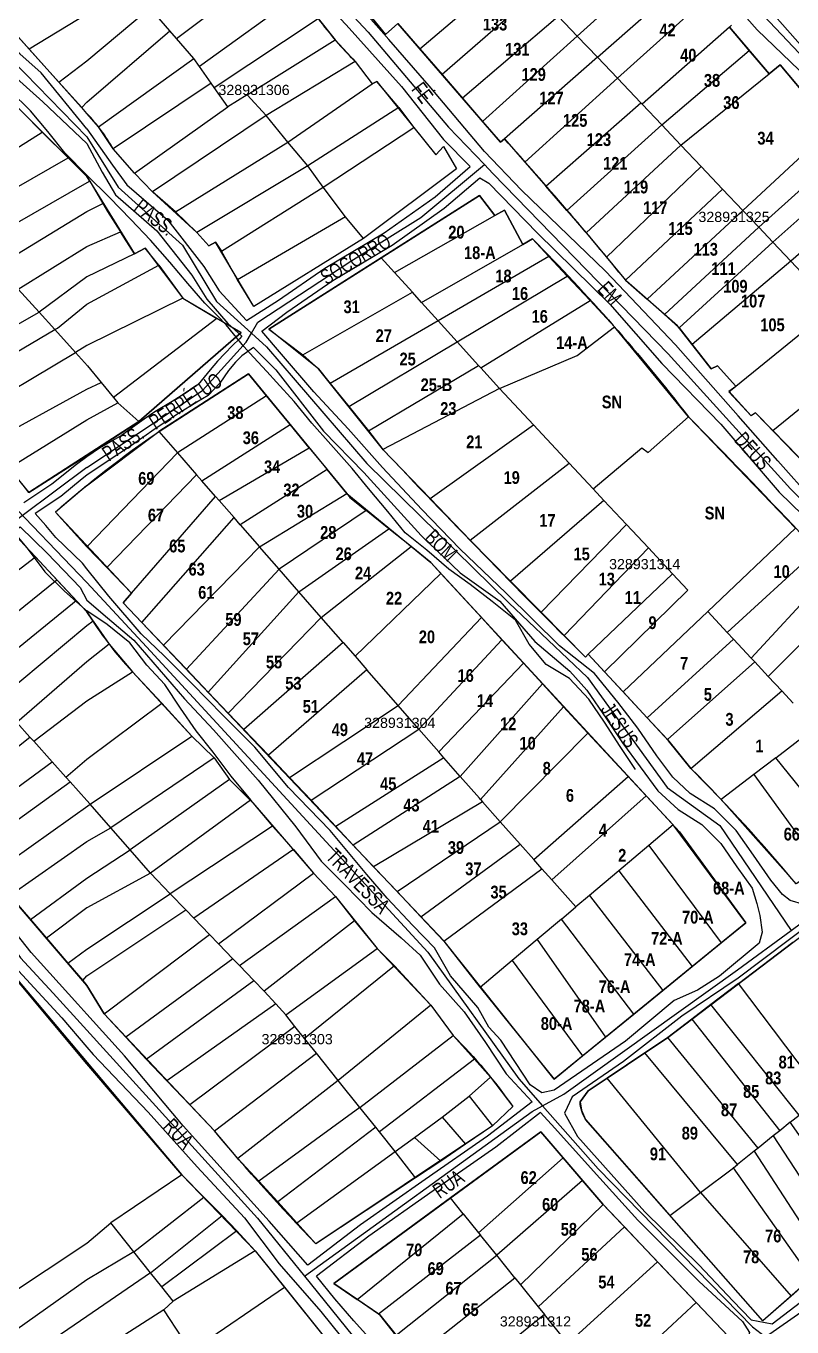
# Model space of a CAD drawing. Extents: x 206155 to 208014, y 4847439 to 4850017.
# Drawn here: x 206943.5 to 207093.9, y 4849237.2 to 4849492.7 of the extents above; entities that cross this region are included whole.
import ezdxf
from ezdxf.enums import TextEntityAlignment as Align

# ---------------------------------------------------------------- set-up
doc = ezdxf.new("R2010")
doc.units = 0
doc.header["$LTSCALE"] = 1.5
doc.header["$MEASUREMENT"] = 0
for name, color, linetype in [('CD-MALHA-LOTES', 40, 'CONTINUOUS'), ('CD_TXT_QUADRA', 7, 'CONTINUOUS'), ('HD-VALAS-DRENOS', 170, 'CONTINUOUS'), ('RU-QUADRAS', 6, 'CONTINUOUS'), ('SV-EIXO-RUA-N-PAV', 6, 'CONTINUOUS'), ('SV-RUA-NAO-PAV-S-GUIA-C-GUIA', 7, 'CONTINUOUS'), ('SV-TXT-RUA-N-PAV-S-GUIA-C-GUIA', 7, 'CONTINUOUS'), ('Th_NmrPort', 7, 'CONTINUOUS')]:
    doc.layers.add(name, color=color, linetype=linetype)
doc.styles.add('ARIAL', font='ARIAL.TTF')
doc.styles.get("Standard").update_dxf_attribs({"font": 'swisscbo.ttf'})

msp = doc.modelspace()

# ---------------------------------------------------------------- linework, layer by layer
at = {"layer": 'CD-MALHA-LOTES', "linetype": 'Continuous'}
for p, q in [((207068.93, 4849506.29), (207051.77, 4849490.78)), ((207020.89, 4849488.25), (207039.27, 4849503.89)), ((207055.73, 4849486.62), (207073.19, 4849501.95)), ((207043.68, 4849499.26), (207025.24, 4849483.21)), ((207059.68, 4849482.48), (207076.96, 4849498.11)), ((207047.99, 4849494.54), (207029.23, 4849478.58)), ((207051.77, 4849490.78), (207048.09, 4849494.64)), ((207014.14, 4849491.05), (207016.57, 4849493.26)), ((207016.57, 4849493.26), (207020.89, 4849488.25)), ((207081.64, 4849492.52), (207064.53, 4849477.39)), ((207081.64, 4849492.52), (207082.07, 4849492.9)), ((207085.56, 4849487.94), (207081.64, 4849492.52)), ((207033.2, 4849473.98), (207051.77, 4849490.78)), ((207051.77, 4849490.78), (207055.73, 4849486.62)), ((207020.89, 4849488.25), (207025.24, 4849483.21)), ((207055.73, 4849486.62), (207037.47, 4849470.59)), ((207055.73, 4849486.62), (207059.68, 4849482.48)), ((207068.36, 4849473.34), (207085.56, 4849487.94)), ((207089.46, 4849483.38), (207085.56, 4849487.94)), ((207025.24, 4849483.21), (207029.23, 4849478.58)), ((207059.68, 4849482.48), (207041.48, 4849466.02)), ((207064.28, 4849477.66), (207059.68, 4849482.48)), ((207072.14, 4849469.35), (207089.46, 4849483.38)), ((207029.23, 4849478.58), (207033.2, 4849473.98)), ((207045.59, 4849461.29), (207064.28, 4849477.66)), ((207064.28, 4849477.66), (207064.53, 4849477.39)), ((207064.53, 4849477.39), (207068.36, 4849473.34)), ((207033.2, 4849473.98), (207036.7, 4849469.92)), ((207068.36, 4849473.34), (207049.72, 4849456.53)), ((207068.36, 4849473.34), (207072.14, 4849469.35)), ((207084.27, 4849456.52), (207101.86, 4849472.86)), ((207036.7, 4849469.92), (207037.47, 4849470.59)), ((207037.47, 4849470.59), (207041.48, 4849466.02)), ((207072.14, 4849469.35), (207053.53, 4849452.15)), ((207072.14, 4849469.35), (207076.12, 4849465.14)), ((207105.04, 4849469.08), (207087.41, 4849453.21)), ((207041.48, 4849466.02), (207045.59, 4849461.29)), ((207076.12, 4849465.14), (207057.52, 4849447.34)), ((207080.3, 4849460.72), (207076.12, 4849465.14)), ((207107.66, 4849465.95), (207090.19, 4849450.27)), ((207049.72, 4849456.53), (207045.59, 4849461.29)), ((207111.21, 4849461.72), (207093.68, 4849446.58)), ((207061.25, 4849442.85), (207080.3, 4849460.72)), ((207084.27, 4849456.52), (207080.3, 4849460.72)), ((207049.72, 4849456.53), (207053.53, 4849452.15)), ((207065.49, 4849439.08), (207084.27, 4849456.52)), ((207084.27, 4849456.52), (207087.41, 4849453.21)), ((207015.88, 4849444.35), (207035.61, 4849455.51)), ((207053.53, 4849452.15), (207057.52, 4849447.34)), ((207087.41, 4849453.21), (207068.88, 4849436.11)), ((207087.41, 4849453.21), (207090.19, 4849450.27)), ((207021.2, 4849438.47), (207041.08, 4849449.83)), ((207071.77, 4849433.46), (207090.19, 4849450.27)), ((207090.19, 4849450.27), (207093.68, 4849446.58)), ((207013.29, 4849447.22), (207015.88, 4849444.35)), ((207046.19, 4849447.49), (207024.47, 4849434.86)), ((207049.8, 4849443.63), (207046.19, 4849447.49)), ((207057.52, 4849447.34), (207061.25, 4849442.85)), ((207093.68, 4849446.58), (207074.31, 4849430.21)), ((207093.68, 4849446.58), (207096.81, 4849443.27)), ((207019.4, 4849440.46), (207015.88, 4849444.35)), ((207028.2, 4849430.74), (207049.8, 4849443.63)), ((207054.29, 4849438.83), (207049.8, 4849443.63)), ((207061.25, 4849442.85), (207065.49, 4849439.08)), ((206997.92, 4849428.17), (207019.4, 4849440.46)), ((207021.2, 4849438.47), (207019.4, 4849440.46)), ((207024.47, 4849434.86), (207021.2, 4849438.47)), ((207032.86, 4849425.58), (207054.29, 4849438.83)), ((207059.11, 4849433.63), (207054.29, 4849438.83)), ((207065.49, 4849439.08), (207068.88, 4849436.11)), ((207068.88, 4849436.11), (207071.77, 4849433.46)), ((207082.92, 4849422.03), (207102.12, 4849437.65)), ((207024.47, 4849434.86), (207003.29, 4849422.54)), ((207024.47, 4849434.86), (207028.2, 4849430.74)), ((207051.78, 4849428.02), (207059.11, 4849433.63)), ((207073.59, 4849416), (207059.11, 4849433.63)), ((207071.77, 4849433.46), (207074.31, 4849430.21)), ((207006.91, 4849418.03), (207028.2, 4849430.74)), ((207032.41, 4849426.08), (207028.2, 4849430.74)), ((207036.49, 4849421.57), (207051.78, 4849428.02)), ((207074.31, 4849430.21), (207078.04, 4849425.42)), ((207090.19, 4849413.27), (207109.82, 4849429.36)), ((207010.76, 4849413.22), (207032.41, 4849426.08)), ((207032.86, 4849425.58), (207032.41, 4849426.08)), ((207036.49, 4849421.57), (207032.86, 4849425.58)), ((206990.77, 4849420.13), (206973.28, 4849408.9)), ((206995.41, 4849414.47), (206990.77, 4849420.13)), ((207003.29, 4849422.54), (207006.91, 4849418.03)), ((207036.49, 4849421.57), (207013.63, 4849409.59)), ((207043.19, 4849414.4), (207036.49, 4849421.57)), ((207081.52, 4849421.05), (207082.92, 4849422.03)), ((207085.94, 4849416.19), (207081.52, 4849421.05)), ((207006.91, 4849418.03), (207010.76, 4849413.22)), ((207073.59, 4849416), (207065.68, 4849408.96)), ((207094.61, 4849394.1), (207073.59, 4849416)), ((207086.76, 4849416.8), (207085.94, 4849416.19)), ((207090.19, 4849413.27), (207086.76, 4849416.8)), ((206955.39, 4849402.46), (206969.62, 4849413.09)), ((206969.62, 4849413.09), (206973.28, 4849408.9)), ((206978.09, 4849403.39), (206995.41, 4849414.47)), ((206999.16, 4849409.89), (206995.41, 4849414.47)), ((207010.76, 4849413.22), (207013.63, 4849409.59)), ((207022.9, 4849399.92), (207043.19, 4849414.4)), ((207043.19, 4849414.4), (207050.21, 4849406.88)), ((207095.12, 4849408.19), (207090.19, 4849413.27)), ((206981.44, 4849399.55), (206999.16, 4849409.89)), ((206999.16, 4849409.89), (207002.65, 4849405.62)), ((207054.93, 4849401.82), (207064.45, 4849409.88)), ((207064.45, 4849409.88), (207065.68, 4849408.96)), ((206973.28, 4849408.9), (206955.47, 4849390.47)), ((206973.28, 4849408.9), (206977.02, 4849404.62)), ((207013.63, 4849409.59), (207022.9, 4849399.92)), ((207002.65, 4849405.62), (206985.6, 4849394.79)), ((207006.52, 4849400.9), (207002.65, 4849405.62)), ((207030.72, 4849391.76), (207050.21, 4849406.88)), ((207050.21, 4849406.88), (207054.93, 4849401.82)), ((206959.41, 4849386.39), (206977.02, 4849404.62)), ((206977.02, 4849404.62), (206978.09, 4849403.39)), ((206980.75, 4849400.34), (206978.09, 4849403.39)), ((206964.26, 4849381.37), (206980.75, 4849400.34)), ((206980.75, 4849400.34), (206981.44, 4849399.55)), ((206989.41, 4849390.42), (207006.52, 4849400.9)), ((207006.52, 4849400.9), (207007.11, 4849400.17)), ((207007.11, 4849400.17), (207010.36, 4849397.56)), ((207022.9, 4849399.92), (207030.72, 4849391.76)), ((207057.02, 4849399.58), (207054.93, 4849401.82)), ((206984.38, 4849396.18), (206981.44, 4849399.55)), ((207010.36, 4849397.56), (206993.23, 4849386.05)), ((207014.77, 4849394.01), (207010.36, 4849397.56)), ((207057.02, 4849399.58), (207038.66, 4849383.72)), ((207061.47, 4849394.82), (207057.02, 4849399.58)), ((206966.3, 4849375.59), (206984.38, 4849396.18)), ((206985.6, 4849394.79), (206984.38, 4849396.18)), ((206985.6, 4849394.79), (206989.41, 4849390.42)), ((207044.69, 4849377.62), (207061.47, 4849394.82)), ((207065.75, 4849390.23), (207061.47, 4849394.82)), ((206997.1, 4849381.61), (207014.77, 4849394.01)), ((207019.14, 4849390.5), (207014.77, 4849394.01)), ((207094.61, 4849394.1), (207077.4, 4849377.74)), ((206955.47, 4849390.47), (206959.41, 4849386.39)), ((206989.41, 4849390.42), (206970.56, 4849371.12)), ((206993.23, 4849386.05), (206989.41, 4849390.42)), ((207001.47, 4849376.6), (207019.14, 4849390.5)), ((207023.03, 4849387.37), (207019.14, 4849390.5)), ((207030.72, 4849391.76), (207038.66, 4849383.72)), ((207049.23, 4849373.01), (207065.75, 4849390.23)), ((207070.49, 4849385.16), (207065.75, 4849390.23)), ((207081.21, 4849373.64), (207098.79, 4849389.73)), ((207025, 4849385.22), (207023.03, 4849387.37)), ((206959.41, 4849386.39), (206964.26, 4849381.37)), ((206993.23, 4849386.05), (206975.03, 4849366.41)), ((206997.1, 4849381.61), (206993.23, 4849386.05)), ((207025, 4849385.22), (207008.14, 4849368.98)), ((207032.97, 4849376.56), (207025, 4849385.22)), ((207070.49, 4849385.16), (207053.93, 4849369.34)), ((207073.47, 4849381.96), (207070.49, 4849385.16)), ((207102.1, 4849386.11), (207085.89, 4849368.61)), ((207038.66, 4849383.72), (207044.69, 4849377.62)), ((207057.12, 4849365.91), (207073.47, 4849381.96)), ((207106.02, 4849381.8), (207089.29, 4849364.96)), ((206979.32, 4849361.9), (206997.1, 4849381.61)), ((207001.47, 4849376.6), (206997.1, 4849381.61)), ((207044.69, 4849377.62), (207049.23, 4849373.01)), ((207077.4, 4849377.74), (207060.8, 4849361.95)), ((207077.4, 4849377.74), (207081.21, 4849373.64)), ((206966.3, 4849375.59), (206970.56, 4849371.12)), ((207001.47, 4849376.6), (206983.25, 4849357.77)), ((207005.8, 4849371.65), (207001.47, 4849376.6)), ((207016.63, 4849359.28), (207032.97, 4849376.56)), ((207036.98, 4849372.19), (207032.97, 4849376.56)), ((207005.8, 4849371.65), (206986.33, 4849354.54)), ((207005.8, 4849371.65), (207008.14, 4849368.98)), ((207036.98, 4849372.19), (207020.68, 4849354.64)), ((207041.22, 4849367.58), (207036.98, 4849372.19)), ((207049.23, 4849373.01), (207053.38, 4849368.81)), ((207065.51, 4849356.88), (207082.43, 4849372.32)), ((207082.43, 4849372.32), (207081.21, 4849373.64)), ((207085.89, 4849368.61), (207082.43, 4849372.32)), ((206970.56, 4849371.12), (206975.03, 4849366.41)), ((207008.14, 4849368.98), (207010.48, 4849366.3)), ((207053.38, 4849368.81), (207053.93, 4849369.34)), ((207053.93, 4849369.34), (207057.12, 4849365.91)), ((206975.03, 4849366.41), (206979.32, 4849361.9)), ((207024.58, 4849350.18), (207041.22, 4849367.58)), ((207041.22, 4849367.58), (207044.93, 4849363.55)), ((207069.5, 4849352.59), (207086.62, 4849367.83)), ((207086.62, 4849367.83), (207085.89, 4849368.61)), ((207089.29, 4849364.96), (207086.62, 4849367.83)), ((207010.48, 4849366.3), (206991.12, 4849349.5)), ((207016.63, 4849359.28), (207010.48, 4849366.3)), ((207057.12, 4849365.91), (207060.8, 4849361.95)), ((207089.29, 4849364.96), (207091.92, 4849362.14)), ((206979.32, 4849361.9), (206983.25, 4849357.77)), ((207044.93, 4849363.55), (207028.78, 4849345.33)), ((207049.09, 4849359.02), (207044.93, 4849363.55)), ((207060.8, 4849361.95), (207065.51, 4849356.88)), ((207074.08, 4849346.94), (207091.92, 4849362.14)), ((207091.92, 4849362.14), (207094.17, 4849359.72)), ((206995.26, 4849345.15), (207016.63, 4849359.28)), ((207020.68, 4849354.64), (207016.63, 4849359.28)), ((207049.09, 4849359.02), (207032.79, 4849340.81)), ((207053.87, 4849353.83), (207049.09, 4849359.02)), ((206983.25, 4849357.77), (206986.33, 4849354.54)), ((207065.51, 4849356.88), (207069.5, 4849352.59)), ((206986.33, 4849354.54), (206991.12, 4849349.5)), ((206999.5, 4849340.69), (207020.68, 4849354.64)), ((207020.68, 4849354.64), (207024.58, 4849350.18)), ((207036.65, 4849336.46), (207053.87, 4849353.83)), ((207061.75, 4849345.36), (207053.87, 4849353.83)), ((207090.76, 4849349.03), (207096.8, 4849353.66)), ((207069.5, 4849352.59), (207074.08, 4849346.94)), ((206991.12, 4849349.5), (206995.26, 4849345.15)), ((207025.6, 4849349.02), (207004.38, 4849335.51)), ((207025.6, 4849349.02), (207024.58, 4849350.18)), ((207028.78, 4849345.33), (207025.6, 4849349.02)), ((207090.76, 4849349.03), (207086.42, 4849345.71)), ((207105.13, 4849331.16), (207090.76, 4849349.03)), ((207074.08, 4849346.94), (207080.03, 4849340.82)), ((206995.26, 4849345.15), (206999.5, 4849340.69)), ((207028.78, 4849345.33), (207007.79, 4849331.88)), ((207028.78, 4849345.33), (207032.56, 4849341.07)), ((207043.23, 4849329.04), (207061.75, 4849345.36)), ((207065.32, 4849341.53), (207061.75, 4849345.36)), ((207086.42, 4849345.71), (207080.03, 4849340.82)), ((207086.42, 4849345.71), (207099.64, 4849327.5)), ((207046.78, 4849325.04), (207065.32, 4849341.53)), ((207065.32, 4849341.53), (207070.62, 4849335.85)), ((206999.5, 4849340.69), (207004.38, 4849335.51)), ((207033.19, 4849340.36), (207011.8, 4849327.63)), ((207032.79, 4849340.81), (207033.19, 4849340.36)), ((207036.65, 4849336.46), (207033.19, 4849340.36)), ((207080.03, 4849340.82), (207094.77, 4849324.26)), ((207016.39, 4849322.75), (207036.65, 4849336.46)), ((207040.54, 4849332.07), (207036.65, 4849336.46)), ((207070.62, 4849335.85), (207065.84, 4849331.82)), ((207004.38, 4849335.51), (207007.79, 4849331.88)), ((207007.79, 4849331.88), (207011.8, 4849327.63)), ((207021.07, 4849317.78), (207040.54, 4849332.07)), ((207043.23, 4849329.04), (207040.54, 4849332.07)), ((207065.84, 4849331.82), (207059.94, 4849326.84)), ((207065.84, 4849331.82), (207080.06, 4849312.7)), ((207044.85, 4849327.21), (207043.23, 4849329.04)), ((207011.8, 4849327.63), (207016.39, 4849322.75)), ((207025.59, 4849312.97), (207044.85, 4849327.21)), ((207044.85, 4849327.21), (207046.78, 4849325.04)), ((207059.94, 4849326.84), (207054.18, 4849321.98)), ((207059.94, 4849326.84), (207074.36, 4849308.04)), ((207051.5, 4849319.72), (207046.78, 4849325.04)), ((207016.39, 4849322.75), (207021.07, 4849317.78)), ((207054.18, 4849321.98), (207051.5, 4849319.72)), ((207054.18, 4849321.98), (207068.6, 4849303.34)), ((207048.65, 4849317.32), (207051.5, 4849319.72)), ((207021.07, 4849317.78), (207025.59, 4849312.97)), ((207048.65, 4849317.32), (207043.9, 4849313.32)), ((207062.9, 4849298.69), (207048.65, 4849317.32)), ((207025.59, 4849312.97), (207032.64, 4849303.96)), ((207043.9, 4849313.32), (207039.01, 4849309.19)), ((207043.9, 4849313.32), (207057.33, 4849294.14)), ((207083.44, 4849304.7), (207094.08, 4849312.77)), ((207074.36, 4849308.04), (207080.06, 4849312.7)), ((207039.01, 4849309.19), (207032.71, 4849303.87)), ((207039.01, 4849309.19), (207052.81, 4849290.45)), ((207068.6, 4849303.34), (207074.36, 4849308.04)), ((207032.64, 4849303.96), (207032.71, 4849303.87)), ((207032.71, 4849303.87), (207047.25, 4849285.91)), ((207062.9, 4849298.69), (207068.6, 4849303.34)), ((207083.44, 4849304.7), (207077.98, 4849300.53)), ((207100.05, 4849282.61), (207083.44, 4849304.7)), ((207077.98, 4849300.53), (207074.29, 4849297.71)), ((207095.34, 4849278.84), (207077.98, 4849300.53)), ((207057.33, 4849294.14), (207062.9, 4849298.69)), ((207074.29, 4849297.71), (207069.53, 4849294.07)), ((207074.29, 4849297.71), (207091.52, 4849275.77)), ((207052.81, 4849290.45), (207057.33, 4849294.14)), ((207069.53, 4849294.07), (207065.05, 4849291.06)), ((207087.29, 4849272.37), (207069.53, 4849294.07)), ((207047.25, 4849285.91), (207052.81, 4849290.45)), ((207065.05, 4849291.06), (207057.63, 4849286.08)), ((207083.22, 4849269.11), (207065.05, 4849291.06)), ((207057.63, 4849286.08), (207053.94, 4849283.6)), ((207075.95, 4849263.62), (207057.63, 4849286.08)), ((207053.94, 4849283.6), (207052.32, 4849281.45)), ((207052.32, 4849281.45), (207052.59, 4849279.83)), ((207052.59, 4849279.83), (207053.4, 4849277.95)), ((207053.4, 4849277.95), (207069.96, 4849259.13)), ((207093.58, 4849277.43), (207091.52, 4849275.77)), ((207093.58, 4849277.43), (207095.34, 4849278.84)), ((207108.47, 4849256.2), (207093.58, 4849277.43)), ((207044.65, 4849275.56), (207026.9, 4849262.57)), ((207049.03, 4849270.43), (207044.65, 4849275.56)), ((207090.23, 4849274.74), (207087.29, 4849272.37)), ((207091.52, 4849275.77), (207090.23, 4849274.74)), ((207090.23, 4849274.74), (207104.57, 4849252.77)), ((207087.29, 4849272.37), (207086.48, 4849271.72)), ((207032.39, 4849255.74), (207049.03, 4849270.43)), ((207052.82, 4849265.99), (207049.03, 4849270.43)), ((207086.48, 4849271.72), (207083.22, 4849269.11)), ((207086.48, 4849271.72), (207100.9, 4849249.55)), ((207075.95, 4849263.62), (207082.48, 4849268.51)), ((207082.48, 4849268.51), (207083.22, 4849269.11)), ((207097.8, 4849246.83), (207082.48, 4849268.51)), ((207052.82, 4849265.99), (207035.97, 4849251.3)), ((207056.77, 4849261.36), (207052.82, 4849265.99)), ((207026.9, 4849262.57), (207003.98, 4849245.78)), ((207029.4, 4849259.46), (207026.9, 4849262.57)), ((207069.96, 4849259.13), (207075.95, 4849263.62)), ((207075.95, 4849263.62), (207093.79, 4849243.3)), ((207008.56, 4849242.64), (207029.4, 4849259.46)), ((207029.4, 4849259.46), (207032.39, 4849255.74)), ((207056.87, 4849261.26), (207040.63, 4849245.51)), ((207056.87, 4849261.26), (207056.77, 4849261.36)), ((207061.04, 4849256.86), (207056.87, 4849261.26)), ((207088.21, 4849238.4), (207069.96, 4849259.13)), ((207044.09, 4849241.2), (207061.04, 4849256.86)), ((207067.53, 4849250.03), (207061.04, 4849256.86)), ((207032.76, 4849255.27), (207012.76, 4849239.76)), ((207032.39, 4849255.74), (207032.76, 4849255.27)), ((207035.97, 4849251.3), (207032.76, 4849255.27)), ((207016.23, 4849235.62), (207035.97, 4849251.3)), ((207039.54, 4849246.87), (207035.97, 4849251.3)), ((207049.9, 4849233.99), (207067.53, 4849250.03)), ((207075.11, 4849242.05), (207067.53, 4849250.03)), ((207019.68, 4849231.21), (207039.54, 4849246.87)), ((207039.54, 4849246.87), (207040.63, 4849245.51)), ((207093.79, 4849243.3), (207097.8, 4849246.83)), ((207003.98, 4849245.78), (207008.56, 4849242.64)), ((207040.63, 4849245.51), (207044.09, 4849241.2)), ((207012.76, 4849239.76), (207008.56, 4849242.64)), ((207044.09, 4849241.2), (207045.33, 4849239.67)), ((207075.11, 4849242.05), (207056.98, 4849225.19)), ((207081.39, 4849235.43), (207075.11, 4849242.05)), ((207093.79, 4849243.3), (207088.21, 4849238.4)), ((207012.76, 4849239.76), (207013.01, 4849239.59)), ((207013.01, 4849239.59), (207016.23, 4849235.62)), ((207045.33, 4849239.67), (207025.59, 4849223.67)), ((207049.06, 4849235.03), (207045.33, 4849239.67))]:
    msp.add_line(p, q, dxfattribs=at)
at = {"layer": 'CD-MALHA-LOTES'}
for points in [[(206973.08, 4849490.28), (206991.61, 4849504.22)], [(206964.18, 4849500.89), (206955.51, 4849495.1), (206944.19, 4849488.2)], [(206997.42, 4849499.14), (206977.58, 4849484.79)], [(206949.98, 4849481.73), (206955.51, 4849485.88), (206967.94, 4849496.31)], [(206971.78, 4849491.78), (206969.22, 4849494.75)], [(206980.51, 4849480.65), (207000.91, 4849494.21)], [(207000.91, 4849494.21), (207004.25, 4849490)], [(206940.37, 4849492.45), (206944.19, 4849488.2)], [(206954.47, 4849476.72), (206955.51, 4849477.81), (206971.78, 4849491.78)], [(206973.08, 4849490.28), (206971.78, 4849491.78)], [(206976.48, 4849486.34), (206973.08, 4849490.28)], [(206986.94, 4849479.22), (207004.25, 4849490)], [(207004.25, 4849490), (207008.17, 4849485.79)], [(206944.19, 4849488.2), (206949.98, 4849481.73)], [(206957.74, 4849472.97), (206976.48, 4849486.34)], [(206977.58, 4849484.79), (206976.48, 4849486.34)], [(206979.88, 4849481.54), (206977.58, 4849484.79)], [(207008.17, 4849485.79), (206990.72, 4849475.16)], [(207008.17, 4849485.79), (207011.53, 4849481.38)], [(206949.98, 4849481.73), (206954.47, 4849476.72)], [(206979.88, 4849481.54), (206960.65, 4849468.62)], [(206980.51, 4849480.65), (206979.88, 4849481.54)], [(206994.94, 4849469.93), (207011.53, 4849481.38)], [(207016.76, 4849476.74), (207012.4, 4849481.82), (207011.53, 4849481.38)], [(206983.17, 4849476.9), (206980.51, 4849480.65)], [(206986.94, 4849479.22), (206983.17, 4849476.9)], [(206990.72, 4849475.16), (206986.94, 4849479.22)], [(206957.74, 4849472.97), (206955.51, 4849475.56), (206954.47, 4849476.72)], [(206964.86, 4849463.83), (206983.17, 4849476.9)], [(207016.76, 4849476.74), (206998.86, 4849465.29)], [(207016.76, 4849476.74), (207019.66, 4849472.82)], [(206942.89, 4849475.74), (206946.72, 4849471.92)], [(206990.72, 4849475.16), (206968.38, 4849460.15)], [(206994.94, 4849469.93), (206990.72, 4849475.16)], [(206926.01, 4849458.88), (206946.72, 4849471.92)], [(206946.72, 4849471.92), (206951.83, 4849466.83)], [(206960.65, 4849468.62), (206957.74, 4849472.97)], [(207001.91, 4849461.08), (207019.66, 4849472.82)], [(207019.66, 4849472.82), (207024.02, 4849467.45), (207025.48, 4849469.05), (207028.09, 4849464.69), (207009.79, 4849451)], [(206964.86, 4849463.83), (206960.65, 4849468.62)], [(206972.88, 4849456.23), (206994.94, 4849469.93)], [(206998.86, 4849465.29), (206994.94, 4849469.93)], [(206930.06, 4849454.39), (206951.83, 4849466.83)], [(206956.05, 4849462.24), (206955.51, 4849463.17), (206951.83, 4849466.83)], [(206968.38, 4849460.15), (206964.86, 4849463.83)], [(206998.86, 4849465.29), (206977.1, 4849452.17)], [(207001.91, 4849461.08), (206998.86, 4849465.29)], [(206956.05, 4849462.24), (206955.51, 4849461.94), (206934.19, 4849449.79)], [(206956.05, 4849462.24), (206958.62, 4849457.89)], [(206981.89, 4849448.54), (207001.91, 4849461.08)], [(207006.27, 4849455.28), (207001.91, 4849461.08)], [(206972.88, 4849456.23), (206968.38, 4849460.15)], [(206937.91, 4849445.66), (206955.51, 4849456.31), (206958.62, 4849457.89)], [(206958.62, 4849457.89), (206959.55, 4849456.32), (206962.07, 4849452.3)], [(206977.1, 4849452.17), (206972.88, 4849456.23)], [(207006.27, 4849455.28), (206985.09, 4849442.88)], [(207009.79, 4849451), (207006.27, 4849455.28)], [(206942.02, 4849441.09), (206955.51, 4849449.43), (206962.07, 4849452.3)], [(206964.83, 4849447.98), (206962.72, 4849451.25), (206962.07, 4849452.3)], [(206977.1, 4849452.17), (206979.42, 4849449.55), (206980.73, 4849450.28), (206981.89, 4849448.54)], [(207009.79, 4849451), (206988.28, 4849437.65), (206985.09, 4849442.88)], [(206969.59, 4849445.76), (206966.95, 4849449.14), (206964.83, 4849447.98)], [(206985.09, 4849442.88), (206981.89, 4849448.54)], [(206964.83, 4849447.98), (206955.51, 4849443.48), (206946.13, 4849436.52)], [(206949.19, 4849433.11), (206949.72, 4849433.42), (206955.51, 4849438.13), (206969.59, 4849445.76)], [(206969.59, 4849445.76), (206974.35, 4849439.31)], [(206946.13, 4849436.52), (206942.02, 4849441.09)], [(206974.35, 4849439.31), (206955.51, 4849429.98), (206953.23, 4849428.62)], [(206974.35, 4849439.31), (206981.01, 4849435.3)], [(206924.86, 4849424.45), (206946.13, 4849436.52)], [(206949.19, 4849433.11), (206946.13, 4849436.52)], [(206928.01, 4849420.64), (206949.19, 4849433.11)], [(206953.23, 4849428.62), (206949.19, 4849433.11)], [(206981.01, 4849435.3), (206960.74, 4849419.77)], [(206965.68, 4849415.08), (206985.77, 4849432.55), (206981.01, 4849435.3)], [(206931.94, 4849415.89), (206953.23, 4849428.62)], [(206953.23, 4849428.62), (206955.6, 4849425.98), (206958.3, 4849422.72)], [(206936.11, 4849410.84), (206955.51, 4849421.42), (206958.3, 4849422.72)], [(206958.3, 4849422.72), (206960.74, 4849419.77)], [(206940.17, 4849405.92), (206955.51, 4849415.41), (206961.58, 4849418.75)], [(206960.74, 4849419.77), (206961.58, 4849418.75)], [(206961.58, 4849418.75), (206965.68, 4849415.08)], [(206940.17, 4849405.92), (206944.12, 4849401.14), (206955.51, 4849408.4), (206965.68, 4849415.08)], [(206921.6, 4849378.35), (206941.44, 4849392.73), (206945.41, 4849388.47)], [(206925.89, 4849373.58), (206945.41, 4849388.47)], [(206949.62, 4849383.97), (206945.41, 4849388.47)], [(206930.43, 4849368.52), (206949.62, 4849383.97)], [(206953.41, 4849379.91), (206949.62, 4849383.97)], [(206934.2, 4849364.33), (206953.41, 4849379.91)], [(206956.75, 4849375.86), (206955.51, 4849377.66), (206953.41, 4849379.91)], [(206956.75, 4849375.86), (206955.51, 4849374.95), (206937.87, 4849360.24)], [(206956.75, 4849375.86), (206959.88, 4849371.3)], [(206959.88, 4849371.3), (206955.51, 4849367.87), (206941.72, 4849355.96)], [(206959.88, 4849371.3), (206964.42, 4849365.92)], [(206945.05, 4849352.26), (206955.51, 4849360.17), (206964.42, 4849365.92)], [(206964.42, 4849365.92), (206970.21, 4849359.77)], [(206951.38, 4849345.21), (206955.51, 4849348.77), (206970.21, 4849359.77)], [(206970.21, 4849359.77), (206976.13, 4849353.26)], [(206941.72, 4849355.96), (206944.31, 4849353.09)], [(206926.09, 4849338.61), (206944.31, 4849353.09)], [(206944.31, 4849353.09), (206945.05, 4849352.26)], [(206945.05, 4849352.26), (206948.69, 4849348.21)], [(206956.16, 4849339.88), (206976.13, 4849353.26)], [(206976.13, 4849353.26), (206980.49, 4849348.99)], [(206980.49, 4849348.99), (206960.17, 4849335.28)], [(206980.49, 4849348.99), (206983.51, 4849344.77)], [(206929.74, 4849334.35), (206948.69, 4849348.21)], [(206948.69, 4849348.21), (206951.38, 4849345.21)], [(206933.04, 4849330.5), (206952.2, 4849344.31)], [(206951.38, 4849345.21), (206952.2, 4849344.31)], [(206952.2, 4849344.31), (206955.51, 4849340.63), (206956.16, 4849339.88)], [(206983.51, 4849344.77), (206963.98, 4849330.91)], [(206983.51, 4849344.77), (206987.59, 4849340.7)], [(206936.73, 4849326.19), (206956.16, 4849339.88)], [(206960.17, 4849335.28), (206956.16, 4849339.88)], [(206987.59, 4849340.7), (206967.96, 4849326.34)], [(206987.59, 4849340.7), (206988.1, 4849340.19), (206991.96, 4849335.61)], [(206940.34, 4849321.99), (206955.51, 4849332.57), (206960.17, 4849335.28)], [(206963.98, 4849330.91), (206960.17, 4849335.28)], [(206991.96, 4849335.61), (206971.83, 4849322.32)], [(206991.96, 4849335.61), (206996.07, 4849331.02)], [(206944.42, 4849317.23), (206955.51, 4849325.4), (206963.98, 4849330.91)], [(206967.96, 4849326.34), (206963.98, 4849330.91)], [(206996.07, 4849331.02), (206976.48, 4849317.5)], [(206996.07, 4849331.02), (206999.96, 4849326.38)], [(206967.96, 4849326.34), (206955.51, 4849319.52), (206947.54, 4849313.59)], [(206971.83, 4849322.32), (206967.96, 4849326.34)], [(206981.33, 4849312.47), (206999.96, 4849326.38)], [(206999.96, 4849326.38), (207004.31, 4849321.8)], [(206940.34, 4849321.99), (206944.42, 4849317.23)], [(206951.73, 4849308.69), (206955.45, 4849311.43), (206971.83, 4849322.32)], [(206974.92, 4849319.12), (206971.83, 4849322.32)], [(206985.44, 4849308.21), (207004.31, 4849321.8)], [(207004.31, 4849321.8), (207008.05, 4849316.97)], [(206954.67, 4849305.27), (206955.5, 4849306.2), (206974.92, 4849319.12)], [(206976.48, 4849317.5), (206974.92, 4849319.12)], [(206944.42, 4849317.23), (206947.54, 4849313.59)], [(206979.58, 4849314.29), (206976.48, 4849317.5)], [(207008.05, 4849316.97), (206990.3, 4849303.16)], [(207008.05, 4849316.97), (207012.52, 4849311.55)], [(206947.54, 4849313.59), (206951.73, 4849308.69)], [(206958.91, 4849298.74), (206979.58, 4849314.29)], [(206981.33, 4849312.47), (206979.58, 4849314.29)], [(206974.14, 4849267.08), (206955.5, 4849288.89), (206935.91, 4849312.28)], [(206984.14, 4849309.56), (206981.33, 4849312.47)], [(206994.55, 4849298.52), (207012.52, 4849311.55)], [(207012.52, 4849311.55), (207015.9, 4849308.17)], [(206951.73, 4849308.69), (206954.67, 4849305.27)], [(206984.14, 4849309.56), (206963.13, 4849294.16)], [(206985.44, 4849308.21), (206984.14, 4849309.56)], [(206988.24, 4849305.3), (206985.44, 4849308.21)], [(207015.9, 4849308.17), (206998.24, 4849293.91)], [(207015.9, 4849308.17), (207023.05, 4849300.4)], [(206954.67, 4849305.27), (206955.5, 4849304.3), (206958.91, 4849298.74)], [(206967.12, 4849289.82), (206988.24, 4849305.3)], [(206990.3, 4849303.16), (206988.24, 4849305.3)], [(206992.56, 4849300.7), (206990.3, 4849303.16)], [(206992.56, 4849300.7), (206971.22, 4849285.59)], [(206994.55, 4849298.52), (206992.56, 4849300.7)], [(207023.05, 4849300.4), (207004.86, 4849285.65)], [(207023.05, 4849300.4), (207027.4, 4849294.49)], [(206963.13, 4849294.16), (206958.91, 4849298.74)], [(206996.35, 4849296.27), (206994.55, 4849298.52)], [(206996.35, 4849296.27), (206975.71, 4849280.83)], [(206998.24, 4849293.91), (206996.35, 4849296.27)], [(206967.12, 4849289.82), (206963.13, 4849294.16)], [(207000.55, 4849291.03), (206998.24, 4849293.91)], [(207009.11, 4849280.35), (207027.4, 4849294.49)], [(207027.4, 4849294.49), (207031.62, 4849289.79)], [(206971.22, 4849285.59), (206967.12, 4849289.82)], [(206980.54, 4849275.76), (207000.55, 4849291.03)], [(207004.86, 4849285.65), (207000.55, 4849291.03)], [(207031.62, 4849289.79), (207012.92, 4849275.57)], [(207031.62, 4849289.79), (207034.76, 4849286.29)], [(206975.71, 4849280.83), (206971.22, 4849285.59)], [(207004.86, 4849285.65), (206985.13, 4849270.33)], [(207009.11, 4849280.35), (207004.86, 4849285.65)], [(207030.57, 4849282.56), (207034.76, 4849286.29)], [(207034.76, 4849286.29), (207039.11, 4849280.5), (207035.12, 4849276.76)], [(207025.26, 4849278.44), (207030.57, 4849282.56)], [(207030.57, 4849282.56), (207035.12, 4849276.76)], [(206980.54, 4849275.76), (206975.71, 4849280.83)], [(207009.11, 4849280.35), (206989.23, 4849265.87)], [(207012.23, 4849276.45), (207009.11, 4849280.35)], [(207019.81, 4849274.46), (207025.26, 4849278.44)], [(207025.26, 4849278.44), (207029.81, 4849273.14)], [(206985.13, 4849270.33), (206980.54, 4849275.76)], [(207012.23, 4849276.45), (206992.98, 4849261.77)], [(207012.92, 4849275.57), (207012.23, 4849276.45)], [(207015.99, 4849271.66), (207012.92, 4849275.57)], [(207015.99, 4849271.66), (207019.81, 4849274.46)], [(207019.81, 4849274.46), (207024.98, 4849269.76)], [(207035.12, 4849276.76), (207029.81, 4849273.14)], [(207029.81, 4849273.14), (207024.98, 4849269.76)], [(206989.23, 4849265.87), (206985.13, 4849270.33)], [(206996.72, 4849257.67), (207015.99, 4849271.66)], [(207020.03, 4849266.51), (207015.99, 4849271.66)], [(207024.98, 4849269.76), (207020.03, 4849266.51)], [(206974.14, 4849267.08), (206960.21, 4849257.67)], [(206974.14, 4849267.08), (206978.47, 4849262.69)], [(206992.98, 4849261.77), (206989.23, 4849265.87)], [(207020.03, 4849266.51), (207000.46, 4849253.57), (206996.72, 4849257.67)], [(206964.72, 4849252), (206978.47, 4849262.69)], [(206978.47, 4849262.69), (206982.07, 4849259.1)], [(206996.72, 4849257.67), (206992.98, 4849261.77)], [(206968.01, 4849247.86), (206982.07, 4849259.1)], [(206982.07, 4849259.1), (206984.95, 4849256.08)], [(206931.26, 4849237.67), (206955.5, 4849253.67), (206960.21, 4849257.67)], [(206964.72, 4849252), (206960.21, 4849257.67)], [(206984.95, 4849256.08), (206970.2, 4849245.11)], [(206984.95, 4849256.08), (206988.55, 4849252.2)], [(206964.72, 4849252), (206955.5, 4849246.46), (206935.58, 4849232.39)], [(206968.01, 4849247.86), (206964.72, 4849252)], [(206988.55, 4849252.2), (206972.44, 4849242.29)], [(206988.55, 4849252.2), (206994.3, 4849245.01)], [(206968.01, 4849247.86), (206955.5, 4849239.25), (206939.09, 4849228.1)], [(206970.2, 4849245.11), (206968.01, 4849247.86)], [(206972.44, 4849242.29), (206970.2, 4849245.11)], [(206975.92, 4849232.44), (206994.3, 4849245.01)], [(206994.3, 4849245.01), (207004.25, 4849232.6)], [(206972.44, 4849242.29), (206970.57, 4849240.57)], [(206970.57, 4849240.57), (206955.5, 4849230.87), (206943.96, 4849222.15)], [(206974.18, 4849235.08), (206970.57, 4849240.57)]]:
    msp.add_lwpolyline(points, dxfattribs=at)
at = {"layer": 'CD-MALHA-LOTES', "linetype": 'Continuous', "flags": 128}
for points in [[(207012.07, 4849496.68), (207010.65, 4849495.36), (207014.14, 4849491.05)], [(207101.86, 4849472.86), (207091.59, 4849485.1), (207089.46, 4849483.38)], [(207035.61, 4849455.51), (207032.61, 4849459.47), (207013.29, 4849447.22)], [(207041.08, 4849449.83), (207037.49, 4849456.57), (207035.61, 4849455.51)], [(207046.19, 4849447.49), (207042.99, 4849450.92), (207041.08, 4849449.83)], [(207013.29, 4849447.22), (206991.21, 4849433.21), (206997.92, 4849428.17)], [(206997.92, 4849428.17), (207000.99, 4849425.42), (207003.29, 4849422.54)], [(207078.04, 4849425.42), (207079.28, 4849426.03), (207082.92, 4849422.03)], [(206990.77, 4849420.13), (206987.24, 4849424.45), (206969.62, 4849413.09)], [(206955.39, 4849402.46), (206949.31, 4849397.28), (206955.47, 4849390.47)], [(206964.26, 4849381.37), (206962.61, 4849379.47), (206966.3, 4849375.59)], [(207032.79, 4849340.81), (207032.56, 4849341.07)], [(207080.06, 4849312.7), (207084.85, 4849316.61), (207070.62, 4849335.85)]]:
    msp.add_lwpolyline(points, dxfattribs=at)
at = {"layer": 'CD-MALHA-LOTES', "linetype": 'Continuous'}
for p in [(207087.41, 4849453.21), (207093.68, 4849446.58), (207068.88, 4849436.11), (207071.77, 4849433.46), (207036.49, 4849421.57), (207013.63, 4849409.59), (207022.9, 4849399.92), (206989.41, 4849390.42), (207030.72, 4849391.76), (206997.1, 4849381.61), (207001.47, 4849376.6), (207032.97, 4849376.56), (206970.56, 4849371.12), (207016.63, 4849359.28), (207028.78, 4849345.33), (206999.5, 4849340.69), (207007.79, 4849331.88), (207065.05, 4849291.06), (207065.05, 4849291.06), (207082.48, 4849268.51), (207083.22, 4849269.11)]:
    msp.add_point(p, dxfattribs=at)
at = {"layer": 'HD-VALAS-DRENOS', "flags": 128}
for points in [[(206955.51, 4849463.42), (206951.18, 4849467.82), (206947.85, 4849472.03), (206944.43, 4849476.11), (206940.4, 4849479.98), (206937.18, 4849483.94), (206933.9, 4849488.25), (206931.85, 4849490.98)], [(207063.18, 4849346.71), (207060.17, 4849351.22), (207057.12, 4849356.03), (207054.04, 4849360.56), (207050.24, 4849364.57), (207045.65, 4849367.37), (207042.35, 4849371.32), (207039.64, 4849376.03), (207035.1, 4849379.73), (207030.75, 4849383.03), (207026.58, 4849386.09), (207022.21, 4849389.79), (207018.01, 4849393.17), (207014.61, 4849397.4), (207010.81, 4849401.9), (207007.56, 4849405.86), (207003.41, 4849410.53), (206999.66, 4849414.71), (206996.21, 4849418.99), (206992.71, 4849422.81), (206990.81, 4849424.91), (206988.23, 4849427.7), (206986.31, 4849429.8), (206982.85, 4849434.07), (206981.22, 4849435.77), (206978.66, 4849438.32), (206975.34, 4849442.2), (206971.76, 4849446.33), (206967.96, 4849450.69), (206964.11, 4849454.77), (206959.96, 4849459.04), (206955.51, 4849463.42)], [(206929.05, 4849407.5), (206932.66, 4849402.8), (206936.81, 4849398.8), (206936.97, 4849398.59), (206940.13, 4849394.59), (206943.94, 4849389.94), (206947.24, 4849385.55), (206951.06, 4849381.78), (206955.23, 4849378.1), (206955.51, 4849377.91)], [(206987.66, 4849340.75), (206983.84, 4849345.38), (206980.26, 4849350.14), (206976.96, 4849354.29), (206973.85, 4849358.73), (206970.82, 4849363.43), (206967.25, 4849367.24), (206963.9, 4849371.59), (206959.5, 4849375.17), (206955.51, 4849377.91)]]:
    msp.add_lwpolyline(points, dxfattribs=at)
at = {"layer": 'RU-QUADRAS', "color": 6, "linetype": 'Continuous'}
for points in [[(207000.91, 4849494.21, 0.039556), (207008.17, 4849485.79), (207011.53, 4849481.38), (207012.4, 4849481.82), (207024.02, 4849467.45), (207025.48, 4849469.05), (207028.09, 4849464.69), (207009.79, 4849451), (206988.28, 4849437.65), (206980.73, 4849450.28), (206979.42, 4849449.55), (206977.1, 4849452.17), (206968.38, 4849460.15), (206964.86, 4849463.83), (206960.65, 4849468.62, 0.060702), (206955.51, 4849475.56), (206912.32, 4849523.77)], [(207127.19, 4849374.96), (207086.76, 4849416.8), (207085.94, 4849416.19), (207081.53, 4849420.9), (207082.92, 4849422.03), (207079.28, 4849426.03), (207078.04, 4849425.42), (207071.48, 4849433.83), (207061.42, 4849442.64, 0.012839), (207037.47, 4849470.59), (207036.7, 4849469.92), (207016.57, 4849493.26), (207014.14, 4849491.05), (207010.65, 4849495.36)], [(206964.71, 4849197.13), (206930.47, 4849238.65, 0.00614), (206854.6, 4849326.25), (206895.78, 4849356.9), (206909.01, 4849343.68), (206921.1, 4849329.96), (206974.14, 4849267.08), (206988.55, 4849252.2), (207004.25, 4849232.6)]]:
    msp.add_lwpolyline(points, format="xyb", dxfattribs=at)
for points in [[(206861.41, 4849495.98), (206901.75, 4849520.41), (206906.85, 4849515.49), (206932.44, 4849486.15), (206955.51, 4849463.17), (206964.83, 4849447.98), (206966.95, 4849449.14), (206974.35, 4849439.31), (206985.77, 4849432.55), (206965.68, 4849415.08), (206944.12, 4849401.14, 0.008512), (206906.33, 4849446.41)], [(206991.21, 4849433.21), (207032.61, 4849459.47), (207035.61, 4849455.51), (207037.49, 4849456.57), (207041.08, 4849449.83), (207042.99, 4849450.92, -0.032171), (207073.59, 4849416, -0.012859), (207116.82, 4849369.94), (207118.3, 4849371.13), (207125.17, 4849362.58), (207126.55, 4849363.65), (207134.49, 4849353.73), (207116.31, 4849338.61), (207094.77, 4849324.26, 0.022003), (207074.08, 4849346.94), (207069.72, 4849352.35), (207053.93, 4849369.34), (207053.38, 4849368.81, -0.008751), (207013.52, 4849409.71), (207000.99, 4849425.42)], [(206949.31, 4849397.28, -0.031977), (206969.67, 4849413.13), (206987.24, 4849424.45), (207006.52, 4849400.9), (207023.03, 4849387.37), (207071.88, 4849334.49), (207084.85, 4849316.61), (207047.25, 4849285.91), (207025.62, 4849312.99), (206962.61, 4849379.47), (206964.26, 4849381.37)], [(206903.36, 4849365.12), (206941.44, 4849392.73), (206955.51, 4849377.66, 0.048987), (206964.42, 4849365.92), (206976.13, 4849353.26), (206980.49, 4849348.99), (206983.51, 4849344.77), (206988.1, 4849340.19), (206999.96, 4849326.38), (207004.31, 4849321.8), (207012.52, 4849311.55), (207023.05, 4849300.4), (207027.4, 4849294.49, -0.043596), (207039.11, 4849280.5), (207035.12, 4849276.76), (207000.46, 4849253.57, -0.019555), (206980.54, 4849275.76), (206958.91, 4849298.74), (206955.5, 4849304.3)], [(207052.32, 4849281.45), (207053.94, 4849283.6), (207069.57, 4849294.1), (207119.44, 4849331.97), (207138.8, 4849345.52), (207159.71, 4849293.47), (207112.4, 4849259.65), (207088.21, 4849238.4), (207053.4, 4849277.95, -0.121425)]]:
    msp.add_lwpolyline(points, format="xyb", close=True, dxfattribs=at)
msp.add_lwpolyline([(207082.07, 4849492.9), (207081.64, 4849492.52), (207089.46, 4849483.38), (207091.59, 4849485.1), (207118.78, 4849452.7)], dxfattribs=at)
msp.add_lwpolyline([(207003.98, 4849245.78), (207044.65, 4849275.56), (207056.77, 4849261.36), (207081.39, 4849235.43), (207038.96, 4849203.06), (207036.31, 4849206.28), (207038.05, 4849207.75), (207013.01, 4849239.59)], close=True, dxfattribs=at)
at = {"layer": 'SV-EIXO-RUA-N-PAV'}
for points in [[(206700.4, 4849649.51), (206704.32, 4849646.05), (206707.05, 4849644.31), (206734.86, 4849616.74), (206754.23, 4849596.88), (206770.87, 4849580.24), (206798.94, 4849552.17), (206805.15, 4849546.96), (206814.03, 4849536.18), (206818, 4849535.45), (206833.73, 4849517.44), (206855.85, 4849494.26), (206873.84, 4849476.41), (206879.31, 4849470.03), (206888.89, 4849458.63), (206914.42, 4849431.17), (206922.17, 4849421.14), (206929.46, 4849410.88), (206938.8, 4849400.85), (206955.5, 4849383.45)], [(206955.51, 4849470.98), (206943.39, 4849483.41), (206938.46, 4849488.34), (206933.84, 4849495.73), (206929.23, 4849501.88), (206924.92, 4849504.96), (206919.68, 4849508.65), (206908.89, 4849520.23), (206903.91, 4849526.2), (206898.82, 4849530.96), (206885.21, 4849544.36), (206866.03, 4849566.76), (206855.04, 4849578.22), (206834.11, 4849599.77), (206817.33, 4849615.93), (206814.56, 4849618.09), (206810.56, 4849619.01)], [(207019.09, 4849565.5), (207029.15, 4849554.25), (207037.42, 4849548.71), (207122.01, 4849459.28), (207124.19, 4849456.05), (207128.09, 4849450.24), (207154.06, 4849424.12), (207166.38, 4849408.84), (207175.42, 4849394.96), (207180.36, 4849382.81)], [(206955.51, 4849550.36), (206973.51, 4849531.22), (206994.53, 4849508.87), (207010.75, 4849491.56), (207026.5, 4849472.85), (207033.55, 4849465.55), (207035.23, 4849463.8), (207069.62, 4849428.33), (207093.63, 4849401.82), (207105.48, 4849390.05), (207130.02, 4849363.83), (207139.93, 4849352.63), (207142.41, 4849349.41), (207153.82, 4849315.12), (207158.5, 4849301.71), (207164.22, 4849291.38), (207168.17, 4849284.24), (207180.33, 4849240.89), (207203.72, 4849173.84), (207211.57, 4849159.65)], [(206998.2, 4849247.23), (207042.94, 4849279.56), (207044.97, 4849280.67), (207049.14, 4849282.94), (207083.25, 4849307.37), (207093.76, 4849315.11), (207099.59, 4849319.4), (207129.85, 4849344.29), (207139.93, 4849352.63), (207143.94, 4849355.94), (207176.92, 4849379.43), (207180.36, 4849382.81), (207182.56, 4849384.98), (207237.24, 4849422.93), (207245.77, 4849429.34), (207247.59, 4849430.71), (207306.11, 4849474.7), (207378.83, 4849526), (207399.77, 4849542.27)], [(207010.62, 4849182.69), (207038.81, 4849198.1), (207041.24, 4849199.01), (207045.38, 4849200.54), (207086.35, 4849233.62), (207088.75, 4849235.29), (207131.16, 4849264.9), (207164.22, 4849291.38), (207169.87, 4849295.91), (207204.73, 4849316.01), (207208.74, 4849319.24), (207214.31, 4849323.72), (207252.71, 4849351.31), (207271.44, 4849364.78), (207277.96, 4849370.54), (207278.24, 4849370.78), (207285.91, 4849377.55), (207323.77, 4849404.89), (207326.06, 4849407.42), (207332.98, 4849415.04), (207361.26, 4849433.08), (207386.45, 4849452.59), (207399.59, 4849462.77), (207442.07, 4849489.27)], [(206955.51, 4849470.98), (206961.63, 4849461.08), (206974.26, 4849449.69), (206980.97, 4849438.62), (206987.8, 4849432.44), (206990.79, 4849429.73), (207010.44, 4849406.81), (207038.35, 4849379.44), (207053.79, 4849364.78), (207069.46, 4849343.19), (207079.75, 4849335.7), (207093.76, 4849315.11)], [(206955.5, 4849406.05), (206978.16, 4849421.16), (206986.74, 4849430.67), (206987.8, 4849432.44), (206989.08, 4849434.57), (207007.32, 4849446.57), (207021.04, 4849455.15), (207033.55, 4849465.55)], [(206809.96, 4849444.17), (206828.91, 4849428.29), (206839.22, 4849419.37), (206853.15, 4849406.28), (206865.4, 4849394.58), (206894.8, 4849362.68), (206912.07, 4849344.85), (206928.79, 4849327.29), (206937.15, 4849316.98), (206942.44, 4849309.74), (206948.85, 4849302.78), (206955.5, 4849295.54)], [(206955.5, 4849406.05), (206936.49, 4849391.88), (206922.59, 4849381.27), (206907.53, 4849369.11), (206897.3, 4849361.19), (206892.66, 4849358.87), (206887.07, 4849355.21), (206875.48, 4849346.71), (206867.18, 4849339.96), (206853.83, 4849328.93)], [(206955.5, 4849383.45), (206967.21, 4849370.79), (207022.46, 4849310.85), (207040.31, 4849285.95), (207044.97, 4849280.67), (207055.91, 4849268.28), (207086.16, 4849237.28), (207088.75, 4849235.29), (207099.03, 4849227.41), (207130.79, 4849182.88), (207172.13, 4849126.06)], [(206955.5, 4849295.54), (206989.01, 4849258.61), (206998.2, 4849247.23), (207021.33, 4849218.58), (207033.92, 4849204.11), (207041.24, 4849199.01), (207042, 4849198.48), (207043.13, 4849192.28), (207053.84, 4849172.36), (207093.48, 4849112.04)]]:
    msp.add_lwpolyline(points, dxfattribs=at)
at = {"layer": 'SV-RUA-NAO-PAV-S-GUIA-C-GUIA', "flags": 128}
for points in [[(206955.51, 4849472.54), (206946.51, 4849483.56), (206942.31, 4849487.26), (206938.19, 4849490.72), (206935.99, 4849493.98), (206931.67, 4849501.03), (206931.26, 4849501.54), (206928.13, 4849504.97), (206923.96, 4849507.74), (206920.57, 4849509.24), (206916.92, 4849513.57), (206910.89, 4849521.07), (206909.31, 4849524.21), (206910.14, 4849526.81), (206929.26, 4849537.65), (206948.8, 4849548.73), (206951.35, 4849550.07), (206953.52, 4849550.1), (206955.51, 4849547.96)], [(206955.51, 4849547.96), (206957.02, 4849546.35), (206968.58, 4849532.51), (206976.96, 4849523.81), (206981.32, 4849517.96), (206989.92, 4849509.83), (206994.04, 4849506.05), (207006.4, 4849492.99), (207017.27, 4849480.85), (207025.54, 4849470.48), (207030.75, 4849465.13)], [(207076.02, 4849504.55), (207087.08, 4849492.01), (207098.59, 4849480.95)], [(207098.05, 4849399.6), (207091.15, 4849407.33), (207083.34, 4849416.17), (207071.06, 4849430.15), (207057.29, 4849444.62), (207040.82, 4849460.51), (207033.55, 4849468.12), (207022.67, 4849481.01), (207014.79, 4849490.11), (207006.25, 4849499.81)], [(207156.74, 4849497.82), (207146.47, 4849480.03), (207142.3, 4849474.99), (207138.65, 4849471.8), (207127.94, 4849461.5), (207126.02, 4849460.29), (207123.81, 4849461.13), (207103.26, 4849482.82), (207096.05, 4849488.55), (207086.55, 4849499.33)], [(206931.5, 4849497.26), (206936.02, 4849490.28), (206941.08, 4849483.02), (206946.82, 4849477.88), (206955.51, 4849469.67)], [(206955.51, 4849472.54), (206960.54, 4849465.44), (206963.33, 4849461.58), (206971.41, 4849454.61), (206978.47, 4849445.49), (206981.48, 4849440.73), (206986.83, 4849434.9)], [(206955.51, 4849469.67), (206958.52, 4849464.04), (206961.12, 4849459.58), (206969.21, 4849452.5), (206976.1, 4849443.78), (206979.02, 4849439.08), (206983.19, 4849434.32), (206985.94, 4849431.82)], [(206986.83, 4849434.9), (206993.13, 4849438.92), (207002.24, 4849445.18), (207013.88, 4849452.1), (207023.85, 4849459.22), (207030.75, 4849465.13)], [(206989.83, 4849432.81), (206994.72, 4849436.52), (207003.79, 4849442.76), (207015.46, 4849449.69), (207025.63, 4849456.95), (207032.62, 4849462.95)], [(207032.62, 4849462.95), (207034.41, 4849461.85), (207043.97, 4849452.03), (207058.16, 4849438.11), (207068.38, 4849426.44), (207079.95, 4849414.55), (207091.41, 4849401.19), (207105.27, 4849387.69)], [(206985.94, 4849431.82), (206985.48, 4849431.28), (206984.1, 4849430.02), (206982.57, 4849428.45), (206981.12, 4849426.93), (206979.71, 4849425.23), (206977.34, 4849422.35), (206975.23, 4849420.91), (206972.23, 4849419.01), (206968.86, 4849416.97), (206966.71, 4849415.52), (206964.89, 4849414.21), (206962.32, 4849412.34), (206957.99, 4849409.83), (206955.51, 4849408.14)], [(207096.24, 4849320.19), (207093.59, 4849320.98), (207092.06, 4849322.18), (207089.79, 4849325), (207086.36, 4849329.87), (207082.99, 4849334.74), (207078.71, 4849339), (207073.97, 4849342.02), (207070.51, 4849345.19), (207067.39, 4849349.37), (207063.65, 4849354.84), (207059.71, 4849359.95), (207055.13, 4849365.59), (207048.28, 4849371.03), (207037.84, 4849381.37), (207028.73, 4849390.07), (207021.29, 4849397.75), (207013.53, 4849406.06), (207006.79, 4849413.6), (207000.04, 4849420.89), (206993.7, 4849428.3), (206989.83, 4849432.81)], [(206988.23, 4849429.61), (206992.57, 4849425.22), (207001.94, 4849413.15), (207009.87, 4849405.07), (207021.12, 4849392.66), (207028.79, 4849385.37), (207036.58, 4849379.75), (207043.44, 4849371.88), (207050.3, 4849366.04), (207053.64, 4849362.29), (207057.49, 4849356.66), (207060.67, 4849351.96), (207064.1, 4849347.22), (207067.58, 4849342.54), (207071.57, 4849338.89), (207076.24, 4849335.91), (207079.96, 4849332.21), (207083.14, 4849327.62), (207086.12, 4849323.39), (207087.02, 4849320.39), (207087.62, 4849318.06), (207088.08, 4849314.75), (207087.48, 4849312.63), (207079.73, 4849306.11), (207075.39, 4849303.4), (207070.81, 4849301.33), (207061.26, 4849293.34), (207047.27, 4849283.73), (207044.84, 4849283.24), (207042.56, 4849284.76), (207036.76, 4849293.55), (207034.39, 4849296.11), (207032.24, 4849300), (207026.9, 4849306.22), (207023.74, 4849311.67), (207019.52, 4849316.05), (207014.46, 4849321.47), (207010.45, 4849326.07), (207003.25, 4849334.73), (206995.05, 4849343.21), (206988.45, 4849351.1), (206982.26, 4849357.29), (206976.07, 4849363.61), (206970.72, 4849368.95), (206966.16, 4849373.38), (206959.82, 4849380.74), (206955.51, 4849386.11)], [(206988.23, 4849429.61), (206985.9, 4849427.97), (206984.68, 4849426.75), (206983.3, 4849425.06), (206981.57, 4849422.61), (206979.29, 4849420.2), (206977.09, 4849418.84), (206973.49, 4849416.65), (206968.87, 4849413.62), (206964.06, 4849410.22), (206959.66, 4849407.34), (206955.51, 4849404.51)], [(206955.51, 4849408.14), (206953.46, 4849406.63), (206948.6, 4849402.77), (206943.13, 4849399.1)], [(206955.51, 4849404.51), (206954.58, 4849403.79), (206950.37, 4849400.34), (206945.34, 4849396.97)], [(206955.51, 4849386.11), (206954.6, 4849387.24), (206949.4, 4849392.31), (206947.46, 4849394.62), (206945.34, 4849396.97)], [(206899.42, 4849360.52), (206908.94, 4849368.32), (206921.31, 4849378.22), (206931, 4849386.53), (206942.41, 4849394.41), (206947.72, 4849389.2), (206954.16, 4849382.44), (206955.51, 4849379.99)], [(206955.51, 4849379.99), (206959.54, 4849376.51), (206964.69, 4849372.09), (206974.67, 4849360.6), (206980.38, 4849354.53), (206989.09, 4849344.61), (206996.55, 4849335.48), (207001.51, 4849328.7), (207006.09, 4849324.13), (207011.43, 4849318.66), (207017.23, 4849313.66), (207020.9, 4849310.23), (207024.71, 4849304.53), (207029.57, 4849299.11), (207033.73, 4849293.08), (207037.82, 4849286.93), (207042.92, 4849281.47)], [(206955.5, 4849298.68), (206953.74, 4849300.64), (206944.55, 4849310.77), (206941.63, 4849314.51), (206931.27, 4849327.79), (206918.54, 4849340.9), (206912.95, 4849346.42), (206909.29, 4849350.08), (206905.63, 4849353.99), (206901.82, 4849357.74), (206899.42, 4849360.52)], [(207103.01, 4849320.52), (207083.4, 4849305.76), (207072.32, 4849298.29), (207060.83, 4849289.34), (207050.77, 4849282.42), (207049.24, 4849279.22), (207051.85, 4849274.61), (207065.04, 4849259.83), (207075.68, 4849249.34), (207082.32, 4849242.33), (207085.92, 4849238.6), (207090.07, 4849237.84), (207103.66, 4849248.27)], [(206942.04, 4849307.18), (206950.58, 4849297.95), (206955.5, 4849292.15)], [(206998.9, 4849249.37), (206991.3, 4849258.03), (206974.41, 4849276.73), (206962.88, 4849290.47), (206955.5, 4849298.68)], [(206955.5, 4849292.15), (206956.73, 4849290.71), (206967.54, 4849279.42), (206977.16, 4849268.65), (206986.42, 4849258.68), (206993.23, 4849249.64), (207001.44, 4849240.29), (207009.27, 4849230.48), (207013.09, 4849224.05), (207020.59, 4849215.75), (207026.63, 4849209.3), (207032.39, 4849203.11), (207037.89, 4849199.31), (207010.01, 4849184.06)], [(207042.92, 4849281.47), (207034.16, 4849274.72), (207021.92, 4849266.19), (207009.23, 4849257.28), (206998.9, 4849249.37)], [(207044.58, 4849279.32), (207047.37, 4849276.28), (207054.94, 4849267.8), (207063.7, 4849258.23), (207075.62, 4849246.19), (207084.2, 4849238.29), (207085.61, 4849236.15), (207085, 4849234.14), (207082.93, 4849232.26), (207061.89, 4849215.29), (207053.13, 4849207.98), (207043.33, 4849200.69), (207041.63, 4849200.51), (207039.25, 4849201.89), (207033.16, 4849207.69), (207028.96, 4849212.21), (207023.16, 4849219.88), (207014.27, 4849231.35), (207007.92, 4849238.44), (207004.19, 4849242.74), (207000.56, 4849247.21)], [(207044.58, 4849279.32), (207035.77, 4849272.53), (207023.48, 4849263.96), (207010.84, 4849255.09), (207000.56, 4849247.21)]]:
    msp.add_lwpolyline(points, dxfattribs=at)

# ---------------------------------------------------------------- texts
at = {"layer": 'CD_TXT_QUADRA', "color": 7, "linetype": 'Continuous', "style": 'ARIAL'}
for s, p in [('328931306', (206988.31, 4849480.19)), ('328931325', (207082.56, 4849455.25)), ('328931314', (207065.02, 4849387.06)), ('328931304', (207016.93, 4849355.88)), ('328931303', (206996.78, 4849293.76)), ('328931312', (207043.57, 4849238.32))]:
    msp.add_text(s, height=2, dxfattribs=at).set_placement(p, align=Align.MIDDLE)
at = {"layer": 'SV-TXT-RUA-N-PAV-S-GUIA-C-GUIA', "style": 'ARIAL', "width": 0.7}
for s, rotation, p in [('FÉ', 307, (207019.07, 4849480.25)), ('PASS.', 322, (206964.51, 4849456.67)), ('SOCORRO', 31, (207002.53, 4849441.8)), ('EM', 312, (207055.56, 4849440.9)), ('PASS.   PERPÉTUO', 34, (206959.82, 4849407.13)), ('DEUS', 312, (207082.44, 4849411.31)), ('BOM', 316, (207021.62, 4849391.99)), ('JESUS', 304, (207056.23, 4849358.52)), ('TRAVESSA', 314, (207002.22, 4849329.41)), ('RUA', 313, (206970.27, 4849276.43)), ('RUA', 35, (207024.78, 4849262.32))]:
    msp.add_text(s, height=3, rotation=rotation, dxfattribs=at).set_placement(p)
at = {"layer": 'Th_NmrPort', "color": 1}
for s, p in [('133', (207033.25, 4849493.13)), ('42', (207067.91, 4849491.96)), ('131', (207037.62, 4849488.18)), ('40', (207071.99, 4849487.02)), ('129', (207040.83, 4849483.23)), ('38', (207076.65, 4849482.07)), ('127', (207044.32, 4849478.58)), ('36', (207080.44, 4849477.7)), ('125', (207048.98, 4849474.21)), ('123', (207053.64, 4849470.43)), ('34', (207087.14, 4849470.72)), ('121', (207056.85, 4849465.77)), ('119', (207060.92, 4849461.12)), ('117', (207064.71, 4849457.04)), ('20', (207026.46, 4849452.25)), ('115', (207069.66, 4849452.97)), ('18-A', (207029.55, 4849448.22)), ('113', (207074.61, 4849448.89)), ('111', (207078.11, 4849445.11)), ('18', (207035.7, 4849443.64)), ('16', (207038.94, 4849440.21)), ('109', (207080.44, 4849441.62)), ('31', (207005.88, 4849437.6)), ('107', (207083.93, 4849438.71)), ('16', (207042.81, 4849435.71)), ('27', (207012.19, 4849431.92)), ('105', (207087.72, 4849434.05)), ('14-A', (207047.63, 4849430.56)), ('25', (207016.88, 4849427.34)), ('25-B', (207021.02, 4849422.29)), ('SN', (207056.59, 4849418.9)), ('38', (206983.05, 4849416.81)), ('23', (207024.87, 4849417.62)), ('36', (206986.09, 4849411.88)), ('21', (207029.97, 4849411.07)), ('34', (206990.27, 4849406.18)), ('69', (206965.57, 4849403.9)), ('19', (207037.31, 4849404.05)), ('32', (206994.07, 4849401.62)), ('67', (206967.47, 4849396.69)), ('30', (206996.73, 4849397.45)), ('SN', (207076.8, 4849397.09)), ('28', (207001.29, 4849393.27)), ('17', (207044.32, 4849395.63)), ('65', (206971.65, 4849390.61)), ('26', (207004.33, 4849389.09)), ('15', (207051.05, 4849389.06)), ('63', (206975.45, 4849386.06)), ('10', (207090.32, 4849385.58)), ('24', (207008.13, 4849385.3)), ('13', (207055.98, 4849384.11)), ('61', (206977.35, 4849381.5)), ('11', (207061.09, 4849380.5)), ('22', (207014.21, 4849380.36)), ('59', (206982.67, 4849376.18)), ('9', (207065.76, 4849375.55)), ('57', (206986.09, 4849372.39)), ('20', (207020.67, 4849372.77)), ('55', (206990.65, 4849367.83)), ('16', (207028.27, 4849365.17)), ('7', (207071.97, 4849367.58)), ('53', (206994.45, 4849363.65)), ('14', (207032.07, 4849360.24)), ('5', (207076.62, 4849361.47)), ('51', (206997.87, 4849359.1)), ('12', (207036.63, 4849355.68)), ('3', (207080.87, 4849356.57)), ('49', (207003.57, 4849354.54)), ('10', (207040.43, 4849351.88)), ('1', (207086.76, 4849351.34)), ('47', (207008.51, 4849348.85)), ('8', (207044.99, 4849346.95)), ('45', (207013.07, 4849343.91)), ('43', (207017.63, 4849339.73)), ('6', (207049.55, 4849341.63)), ('41', (207021.43, 4849335.56)), ('4', (207056.01, 4849334.8)), ('66-A', (207092.31, 4849334.03)), ('39', (207026.37, 4849331.38)), ('2', (207059.81, 4849329.86)), ('37', (207029.79, 4849327.2)), ('35', (207034.73, 4849322.65)), ('68-A', (207078.43, 4849323.41)), ('70-A', (207072.35, 4849317.71)), ('33', (207038.91, 4849315.43)), ('72-A', (207066.27, 4849313.53)), ('74-A', (207060.95, 4849309.36)), ('76-A', (207056.01, 4849304.04)), ('78-A', (207051.07, 4849300.25)), ('80-A', (207044.61, 4849296.82)), ('81', (207091.31, 4849289.25)), ('83', (207088.66, 4849286.13)), ('85', (207084.33, 4849283.48)), ('87', (207079.99, 4849279.87)), ('89', (207072.29, 4849275.3)), ('91', (207066.03, 4849271.21)), ('62', (207040.64, 4849266.56)), ('60', (207044.86, 4849261.3)), ('58', (207048.53, 4849256.4)), ('76', (207088.66, 4849255.09)), ('70', (207018.17, 4849252.36)), ('56', (207052.57, 4849251.49)), ('78', (207084.33, 4849251)), ('69', (207022.38, 4849248.68)), ('54', (207055.91, 4849246.05)), ('67', (207025.89, 4849244.82)), ('65', (207029.23, 4849240.62)), ('52', (207063.1, 4849238.51))]:
    msp.add_text(s, height=2.5, dxfattribs=at).set_placement(p, align=Align.MIDDLE_LEFT)

doc.saveas('drawing.dxf')
